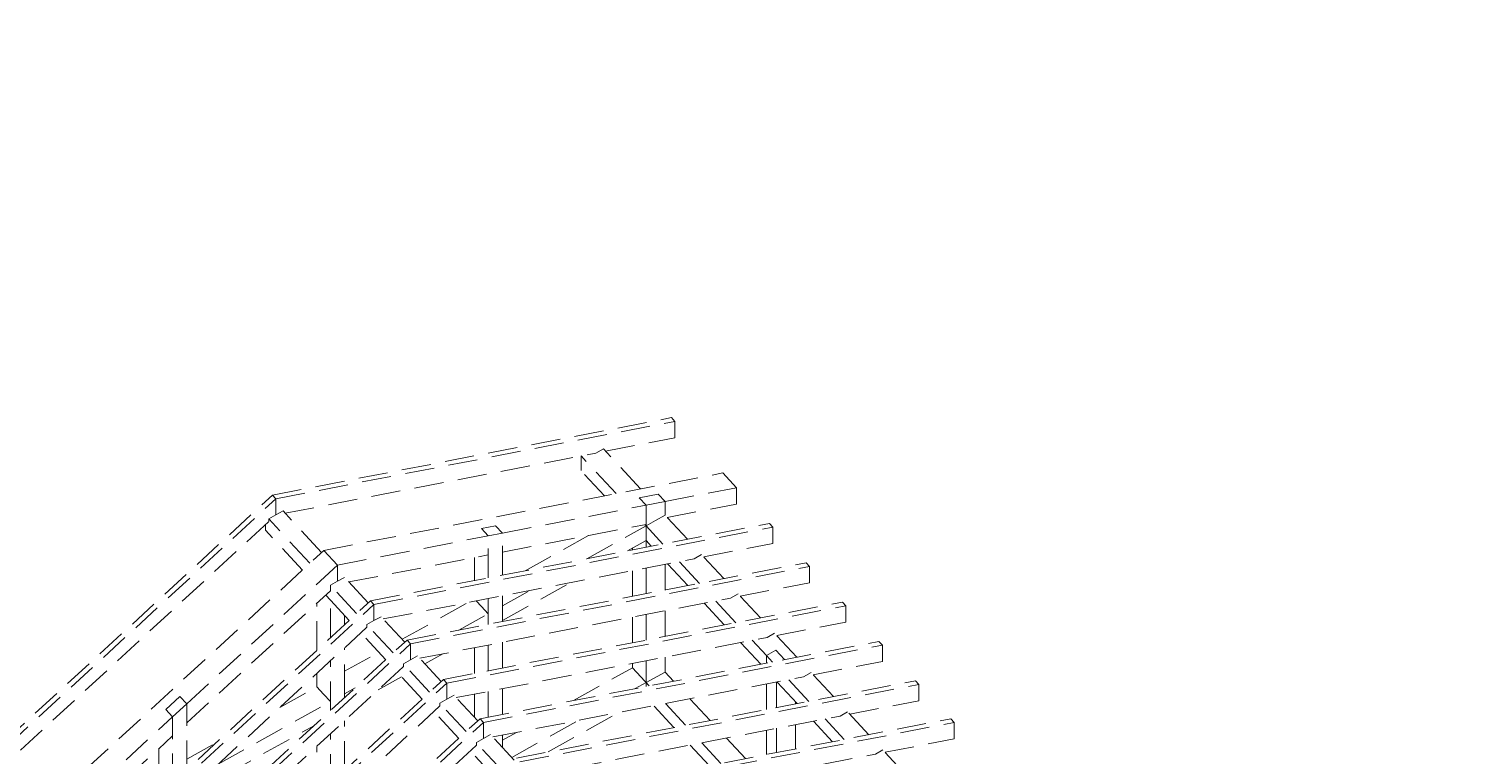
# Model space of a CAD drawing. Header units: millimetres. Extents: x 0 to 7980, y 0 to 297.
# Drawn here: x 2632 to 2829.8, y 197.9 to 297 of the extents above; entities that cross this region are included whole.
import ezdxf

# ---------------------------------------------------------------- set-up
doc = ezdxf.new("R2010")
doc.units = ezdxf.units.MM
doc.linetypes.add('K5LT_DASHED', pattern=[6, 4, -2])
doc.layers.add('Системный слой', color=7, linetype='Continuous')

msp = doc.modelspace()

# ---------------------------------------------------------------- linework, layer by layer
at = {"layer": 'Системный слой', "color": 7, "linetype": 'K5LT_DASHED', "lineweight": 18}
for p, q in [((2665.26112, 233.38849), (2719.71502, 243.94901)), ((2665.72811, 232.88523), (2720.18202, 243.44575)), ((2720.18202, 243.44575), (2719.71502, 243.94901)), ((2720.18202, 241.21349), (2720.18202, 243.44575)), ((2709.41415, 239.12522), (2710.4388, 239.69598)), ((2715.51378, 234.22688), (2710.4388, 239.69598)), ((2710.73138, 239.38068), (2720.18202, 241.21349)), ((2666.99502, 230.89866), (2709.41415, 239.12522)), ((2707.3736, 236.72887), (2707.37359, 238.72949)), ((2712.17369, 233.57911), (2707.39128, 238.73292)), ((2672.266, 225.8396), (2726.71991, 236.40014)), ((2710.58268, 233.27056), (2707.3736, 236.72887)), ((2728.58788, 234.3871), (2726.71991, 236.40014)), ((2715.31248, 233.00019), (2717.91067, 233.50407)), ((2718.84466, 232.49755), (2717.91067, 233.50407)), ((2718.84466, 232.49755), (2728.58788, 234.3871)), ((2728.58788, 232.15484), (2728.58788, 234.3871)), ((2610.8072, 183.28391), (2665.26112, 233.38849)), ((2611.27419, 182.78065), (2665.72811, 232.88523)), ((2665.72811, 232.88523), (2665.26112, 233.38849)), ((2665.72812, 230.67124), (2665.72811, 232.88523)), ((2696.65173, 228.19355), (2716.24646, 231.99366)), ((2716.24646, 231.99367), (2715.31248, 233.00019)), ((2716.24646, 231.99367), (2718.84466, 232.49755)), ((2716.24646, 229.19005), (2716.24646, 231.99367)), ((2716.24646, 229.19005), (2716.24646, 231.99367)), ((2718.84466, 230.63733), (2718.84466, 232.49755)), ((2719.13724, 230.32203), (2728.58788, 232.15484)), ((2622.0421, 190.45623), (2664.75379, 229.75646)), ((2664.75379, 230.12851), (2665.72812, 230.67124)), ((2670.36054, 224.08633), (2664.75379, 230.12851)), ((2664.75379, 229.75646), (2664.75379, 230.12851)), ((2665.72812, 230.67124), (2666.70244, 231.21397)), ((2671.95502, 225.55346), (2666.70244, 231.21397)), ((2678.64824, 218.96169), (2733.10215, 229.52226)), ((2716.24646, 229.19005), (2717.54556, 229.91369)), ((2717.54556, 229.91369), (2718.84466, 230.63733)), ((2721.89603, 227.34899), (2718.84466, 230.63733)), ((2733.56915, 229.019), (2733.10215, 229.52226)), ((2664.28681, 228.60865), (2664.2868, 229.32677)), ((2669.34786, 223.15454), (2664.28681, 228.60865)), ((2674.13397, 223.82655), (2694.70308, 227.81563)), ((2679.11524, 218.45843), (2733.56915, 229.019)), ((2693.76909, 228.82216), (2695.71774, 229.20007)), ((2694.70308, 227.81563), (2693.76909, 228.82216)), ((2694.70308, 227.81563), (2696.65173, 228.19355)), ((2694.70309, 222.0753), (2694.70308, 227.81563)), ((2696.65173, 228.19355), (2695.71774, 229.20007)), ((2696.65173, 225.58924), (2716.24646, 229.38936)), ((2696.65174, 222.45322), (2696.65173, 228.19355)), ((2699.74868, 223.05383), (2708.38558, 227.86485)), ((2708.15847, 224.68478), (2716.24646, 229.19005)), ((2716.24646, 229.19005), (2716.08973, 229.35896)), ((2718.55594, 226.70123), (2716.24646, 229.19005)), ((2716.24646, 227.16694), (2716.24646, 229.19005)), ((2733.56914, 226.78674), (2733.56915, 229.019)), ((2617.81206, 175.735), (2672.266, 225.8396)), ((2674.13397, 223.82655), (2672.266, 225.8396)), ((2713.73032, 225.76537), (2716.24646, 227.16694)), ((2714.37849, 225.89107), (2714.37849, 226.12642)), ((2716.24646, 226.25334), (2716.24646, 227.16694)), ((2716.24646, 226.25334), (2716.24646, 227.16694)), ((2716.96493, 226.39267), (2716.24646, 227.16693)), ((2724.1185, 224.95392), (2733.56914, 226.78674)), ((2653.56489, 204.90036), (2674.13397, 223.82655)), ((2674.13398, 221.61256), (2674.13397, 223.82655)), ((2675.69347, 221.52468), (2694.70308, 225.21133)), ((2680.38215, 216.47187), (2722.80128, 224.69846)), ((2683.62951, 213.59357), (2738.08342, 224.15415)), ((2684.09651, 213.09031), (2738.55041, 223.65089)), ((2692.83512, 221.71304), (2692.83511, 224.84906)), ((2718.84466, 220.42306), (2718.84466, 223.93113)), ((2721.9462, 221.02456), (2719.1874, 223.9976)), ((2723.5372, 221.33312), (2720.77841, 224.30615)), ((2722.80128, 224.69846), (2723.82592, 225.26922)), ((2726.8773, 221.98088), (2723.82592, 225.26922)), ((2738.55041, 223.65089), (2738.08342, 224.15415)), ((2738.55041, 221.41863), (2738.55041, 223.65089)), ((2673.15965, 221.06983), (2674.13398, 221.61256)), ((2674.13398, 221.61256), (2675.1083, 222.15529)), ((2678.33727, 218.67556), (2675.1083, 222.15529)), ((2714.37849, 219.55691), (2714.37849, 223.06498)), ((2716.24646, 219.91918), (2716.24646, 223.42725)), ((2653.5649, 202.29605), (2673.15966, 220.32574)), ((2673.15966, 219.04671), (2672.51943, 219.73666)), ((2676.74278, 217.20843), (2673.15965, 221.06983)), ((2673.15966, 220.32574), (2673.15965, 221.06983)), ((2696.65174, 216.25205), (2705.947, 221.42981)), ((2696.65174, 218.27517), (2700.37515, 220.34923)), ((2696.65174, 216.11905), (2696.65174, 219.62713)), ((2727.78255, 219.33035), (2728.80719, 219.90111)), ((2731.85857, 216.61277), (2728.80719, 219.90111)), ((2729.09977, 219.58581), (2738.55041, 221.41863)), ((2624.19429, 168.85708), (2678.64824, 218.96169)), ((2624.66129, 168.35381), (2679.11524, 218.45843)), ((2671.29171, 212.19274), (2671.29169, 218.60698)), ((2675.73011, 216.27663), (2673.15966, 219.04671)), ((2673.15967, 213.91151), (2673.15966, 219.04671)), ((2679.11524, 218.45843), (2678.64824, 218.96169)), ((2679.11524, 216.24444), (2679.11524, 218.45843)), ((2682.955, 213.69921), (2691.96536, 218.71827)), ((2685.36342, 211.10374), (2727.78255, 219.33035)), ((2688.61078, 208.22544), (2743.06469, 218.78604)), ((2689.07778, 207.72218), (2743.53168, 218.28278)), ((2693.7691, 218.19623), (2693.08347, 218.93511)), ((2694.70309, 217.18971), (2693.7691, 218.19623)), ((2694.7031, 215.74114), (2694.70309, 219.24921)), ((2718.84466, 214.0889), (2718.84466, 217.59697)), ((2726.92747, 215.65645), (2724.16867, 218.62949)), ((2728.51847, 215.965), (2725.75968, 218.93804)), ((2743.53168, 218.28278), (2743.06469, 218.78604)), ((2743.53168, 216.05052), (2743.53168, 218.28278)), ((2675.10832, 215.70451), (2675.10832, 216.94671)), ((2678.14092, 215.70171), (2679.11524, 216.24444)), ((2681.72405, 211.8403), (2678.14092, 215.70171)), ((2678.14092, 215.32966), (2678.14092, 215.70171)), ((2679.11524, 216.24444), (2680.08957, 216.78717)), ((2683.31854, 213.30743), (2680.08957, 216.78717)), ((2690.71359, 214.96743), (2694.70309, 217.18971)), ((2714.37849, 213.22274), (2714.37849, 216.73082)), ((2716.24647, 213.58501), (2716.24646, 217.09309)), ((2734.08104, 214.2177), (2743.53168, 216.05052)), ((2635.4292, 176.0294), (2678.14092, 215.32966)), ((2680.71138, 210.90851), (2677.31447, 214.56923)), ((2690.34469, 205.73562), (2732.76382, 213.96224)), ((2732.76382, 213.96224), (2733.78846, 214.533)), ((2736.83984, 211.24465), (2733.78846, 214.533)), ((2629.17555, 163.48894), (2683.62951, 213.59357)), ((2629.64254, 162.98568), (2684.09651, 213.09031)), ((2675.10835, 206.27481), (2675.10833, 212.53929)), ((2675.10834, 209.32837), (2679.76874, 211.92436)), ((2684.09651, 213.09031), (2683.62951, 213.59357)), ((2684.09651, 210.87631), (2684.09651, 213.09031)), ((2686.06058, 210.35244), (2688.50212, 211.71245)), ((2692.83514, 209.0447), (2692.83513, 212.55278)), ((2693.59206, 202.85732), (2748.04596, 213.41793)), ((2694.05905, 202.35405), (2748.51296, 212.91467)), ((2694.70311, 209.40697), (2694.7031, 212.91505)), ((2696.65175, 209.78488), (2696.65175, 213.29296)), ((2731.90874, 210.28833), (2729.14994, 213.26138)), ((2732.66908, 211.49206), (2730.74095, 213.56993)), ((2732.66908, 211.49206), (2733.96818, 212.2157)), ((2735.16979, 210.92077), (2733.96818, 212.2157)), ((2748.51296, 212.91467), (2748.04596, 213.41793)), ((2748.51295, 210.68241), (2748.51296, 212.91467)), ((2640.41045, 170.66127), (2683.12219, 209.96154)), ((2673.15971, 203.96), (2673.15968, 210.74629)), ((2683.12219, 210.33358), (2684.09651, 210.87631)), ((2686.70532, 206.47218), (2683.12219, 210.33358)), ((2683.12219, 209.96154), (2683.12219, 210.33358)), ((2684.09651, 210.87631), (2685.07084, 211.41905)), ((2688.29981, 207.93931), (2685.07084, 211.41905)), ((2706.35952, 205.3334), (2714.37849, 209.80023)), ((2714.37849, 209.80023), (2714.37849, 210.39665)), ((2716.66826, 207.33264), (2714.37849, 209.80023)), ((2716.24647, 207.78719), (2716.24647, 210.75892)), ((2718.84466, 209.23447), (2718.84466, 211.26281)), ((2733.49975, 210.59689), (2732.66908, 211.49206)), ((2732.66908, 210.43579), (2732.66908, 211.49206)), ((2739.06231, 208.84958), (2748.51295, 210.68241)), ((2634.15681, 158.1208), (2688.61078, 208.22544)), ((2634.6238, 157.61754), (2689.07778, 207.72218)), ((2671.29173, 207.20239), (2671.29172, 209.02753)), ((2679.69091, 206.80433), (2682.87432, 208.57759)), ((2685.69265, 205.54038), (2682.29574, 209.2011)), ((2689.07778, 207.72218), (2688.61078, 208.22544)), ((2689.07778, 205.50819), (2689.07778, 207.72218)), ((2695.32596, 200.36749), (2737.74509, 208.59413)), ((2698.57333, 197.48919), (2753.02724, 208.04982)), ((2714.76931, 206.96436), (2716.24647, 207.78719)), ((2716.24647, 207.78719), (2718.84466, 209.23447)), ((2716.24647, 207.25084), (2716.24647, 207.78719)), ((2720.00834, 207.98041), (2718.84466, 209.23447)), ((2734.07006, 204.37332), (2734.07006, 207.8814)), ((2736.89002, 204.92021), (2734.13122, 207.89326)), ((2738.48102, 205.22877), (2735.72222, 208.20182)), ((2737.74509, 208.59413), (2738.76973, 209.16488)), ((2741.82112, 205.87653), (2738.76973, 209.16488)), ((2753.49423, 207.54656), (2753.02724, 208.04982)), ((2650.68225, 204.11388), (2652.6309, 205.90688)), ((2653.56489, 204.90036), (2652.6309, 205.90688)), ((2666.26514, 204.40243), (2671.29173, 207.20239)), ((2672.22571, 206.19587), (2671.29173, 207.20239)), ((2673.1597, 205.18935), (2672.22571, 206.19587)), ((2675.10835, 206.27481), (2676.54544, 207.07532)), ((2675.10835, 205.75301), (2675.10835, 206.27481)), ((2689.07778, 205.50819), (2690.05211, 206.05092)), ((2693.28108, 202.57118), (2690.05211, 206.05092)), ((2692.83515, 203.05174), (2692.83514, 206.21861)), ((2694.70312, 203.07279), (2694.70311, 206.58088)), ((2696.65176, 203.45071), (2696.65176, 206.95879)), ((2699.04033, 196.98592), (2753.49423, 207.54656)), ((2732.66907, 204.10161), (2732.66908, 207.6097)), ((2753.49423, 205.3143), (2753.49423, 207.54656)), ((2645.39171, 165.29313), (2688.10346, 204.59341)), ((2651.61624, 203.10735), (2650.68225, 204.11388)), ((2651.61624, 203.10735), (2653.56489, 204.90036)), ((2653.56493, 195.88183), (2653.56489, 204.90036)), ((2657.85535, 196.66434), (2673.1597, 205.18935)), ((2690.67392, 200.17225), (2687.27701, 203.83298)), ((2688.10346, 204.96546), (2689.07778, 205.50819)), ((2691.68659, 201.10405), (2688.10346, 204.96546)), ((2688.10346, 204.59341), (2688.10346, 204.96546)), ((2720.05853, 201.65596), (2717.29973, 204.62902)), ((2721.64953, 201.96452), (2718.89073, 204.93757)), ((2724.98962, 202.61228), (2722.23082, 205.58533)), ((2736.66825, 204.8772), (2736.66825, 205.1592)), ((2742.72637, 203.22601), (2743.75101, 203.79677)), ((2746.64673, 200.67617), (2743.75101, 203.79677)), ((2744.04359, 203.48147), (2753.49423, 205.3143)), ((2632.02148, 185.07766), (2651.61624, 203.10735)), ((2639.13807, 152.75266), (2693.59206, 202.85732)), ((2639.60506, 152.2494), (2694.05905, 202.35405)), ((2651.61628, 194.08882), (2651.61624, 203.10735)), ((2653.56494, 192.25133), (2670.97359, 201.9485)), ((2675.10838, 195.8015), (2675.10836, 202.58779)), ((2694.05905, 202.35405), (2693.59206, 202.85732)), ((2694.05906, 200.14006), (2694.05905, 202.35405)), ((2697.91587, 197.57645), (2706.98598, 202.6288)), ((2700.30724, 194.99936), (2742.72637, 203.22601)), ((2702.89621, 198.32755), (2712.55782, 203.70938)), ((2703.39895, 192.28881), (2757.85285, 202.84946)), ((2703.86594, 191.78554), (2758.31985, 202.34619)), ((2736.66824, 198.74097), (2736.66825, 202.05111)), ((2741.71563, 199.71984), (2739.11249, 202.52514)), ((2743.30664, 200.0284), (2740.7035, 202.8337)), ((2758.31985, 202.34619), (2757.85285, 202.84946)), ((2758.31984, 200.11393), (2758.31985, 202.34619)), ((2632.0215, 182.47336), (2651.61625, 200.50305)), ((2673.15974, 194.0085), (2673.15971, 200.79479)), ((2693.08473, 199.59733), (2694.05906, 200.14006)), ((2694.05906, 200.14006), (2695.03338, 200.68279)), ((2698.26236, 197.20305), (2695.03338, 200.68279)), ((2696.65177, 199.92587), (2698.57618, 200.99783)), ((2696.65177, 198.93872), (2696.65177, 200.62461)), ((2729.81523, 197.41191), (2727.21209, 200.21721)), ((2732.66907, 197.96538), (2732.66907, 201.27552)), ((2734.07005, 198.23708), (2734.07005, 201.54723)), ((2748.8692, 198.2811), (2758.31984, 200.11393)), ((2649.74831, 195.20202), (2649.7483, 198.78429)), ((2650.37298, 159.92499), (2693.08473, 199.22529)), ((2653.56492, 197.328), (2657.54783, 199.5466)), ((2671.29178, 192.28974), (2671.29176, 199.07603)), ((2695.65519, 194.80412), (2692.25828, 198.46485)), ((2696.66787, 195.73591), (2693.08473, 199.59733)), ((2693.08473, 199.22529), (2693.08473, 199.59733)), ((2705.13285, 189.79898), (2747.55198, 198.02564)), ((2724.88415, 196.45559), (2722.28101, 199.26089)), ((2726.47515, 196.76414), (2723.87201, 199.56945)), ((2747.55198, 198.02564), (2748.57662, 198.5964)), ((2751.62801, 195.30805), (2748.57662, 198.5964))]:
    msp.add_line(p, q, dxfattribs=at)

doc.saveas('drawing.dxf')
